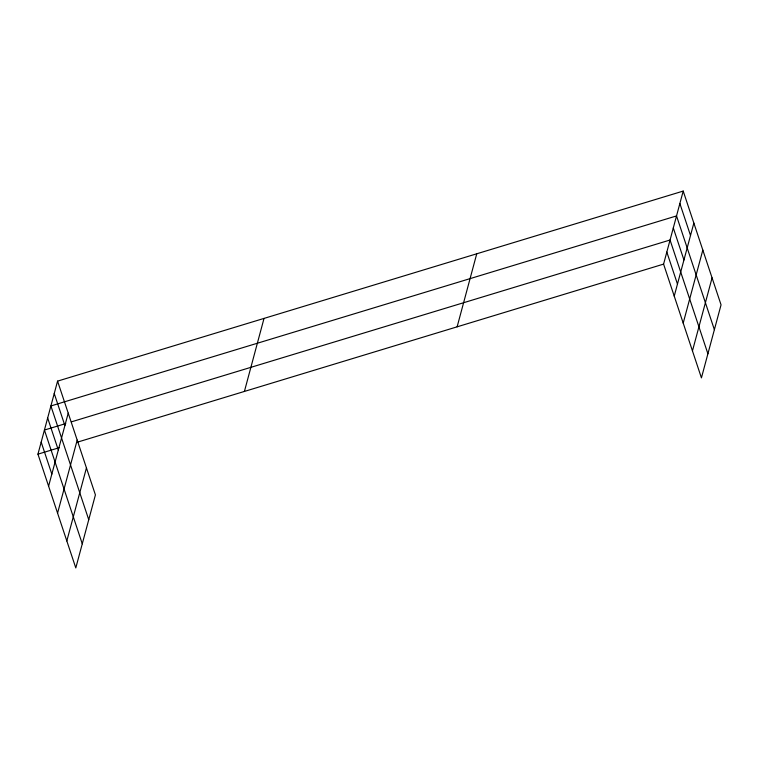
<?xml version="1.0" encoding="UTF-8"?>
<svg xmlns="http://www.w3.org/2000/svg" width="759" height="759" viewBox="0 0 759 759"><rect width="100%" height="100%" fill="white"/><g stroke="black" fill="none" stroke-linecap="round" stroke-linejoin="round"><path stroke-width="1.14" d="M57.57 381.122L95.416 494.887L75.796 567.922L37.95 454.157L57.57 381.122L683.204 191.078L721.05 304.843L701.43 377.878L663.584 264.113L683.204 191.078M48.595 486.168L68.225 413.133M57.57 513.141L77.2 440.106M66.82 540.939L86.441 467.905M244.407 391.445L264.028 318.41M457.127 326.825L476.747 253.791M674.229 296.124L693.849 223.089M683.204 323.106L702.825 250.072M692.455 350.905L712.075 277.87M65.748 423.579L44.43 430.049L82.266 543.814M71.355 421.871L670.055 240.015L707.9 353.779M37.95 454.157L59.268 447.677M77.219 442.222L663.584 264.113M679.865 203.497L690.519 235.508M714.38 329.681L676.535 215.917L50.9 405.951L88.746 519.716M673.299 227.966L683.944 259.976M666.819 252.064L677.464 284.075M54.24 393.532L64.885 425.543M47.665 418L58.31 450.011M41.185 442.108L51.84 474.109"/></g></svg>
